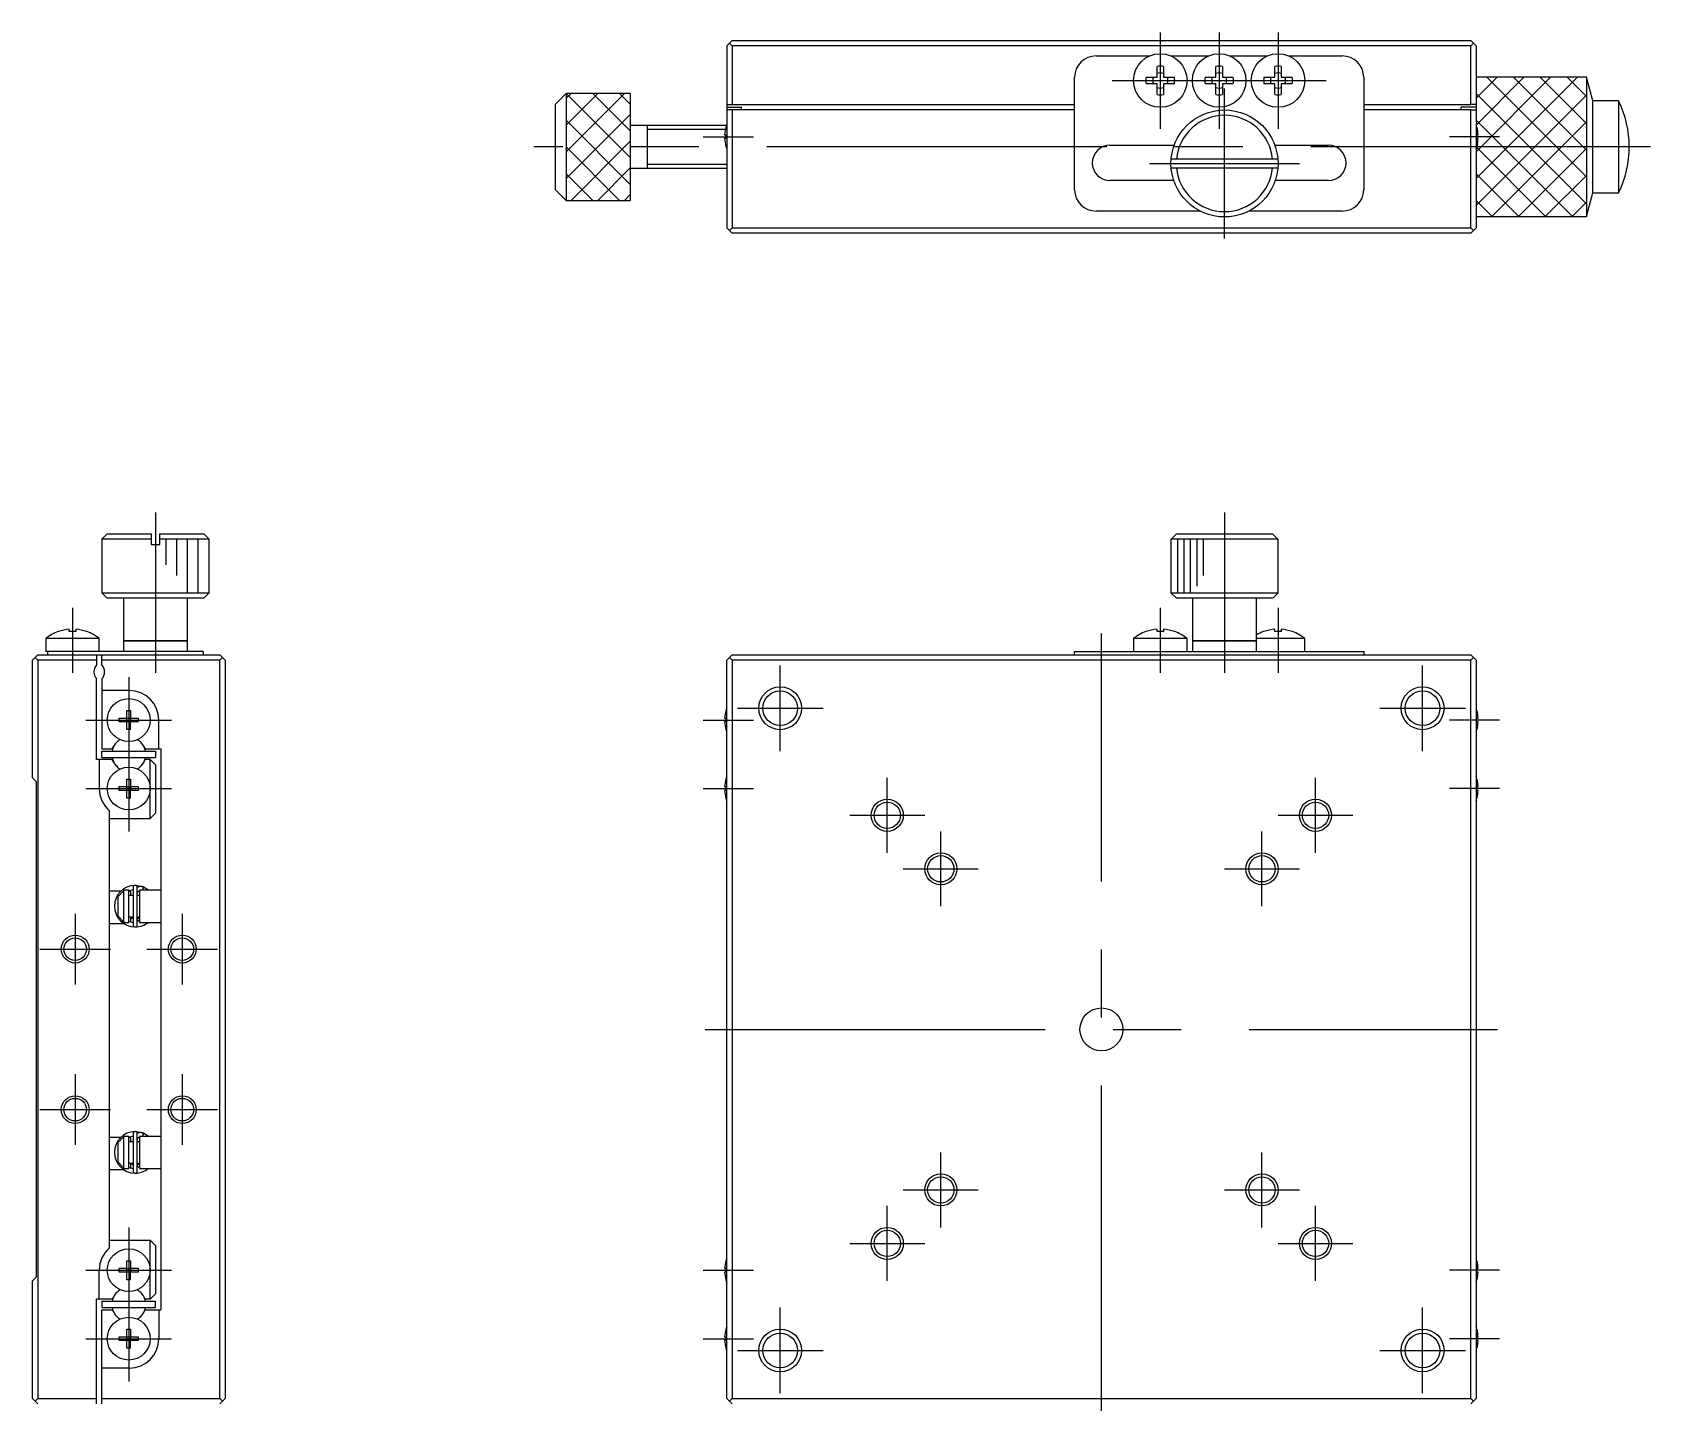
# Model space of a CAD drawing. Extents: x -100 to 241, y -108 to 93.
# Drawn here: x -99.8 to 51.3, y -34.9 to 93.2 of the extents above; entities that cross this region are included whole.
import ezdxf

# ---------------------------------------------------------------- set-up
doc = ezdxf.new("R2010")
doc.units = 0
doc.linetypes.add('CENTER', pattern=[50.8, 31.75, -6.35, 6.35, -6.35])
doc.layers.get('0').update_dxf_attribs({"linetype": 'CONTINUOUS'})
doc.layers.add('CENTER', color=1, linetype='CENTER')

msp = doc.modelspace()

# ---------------------------------------------------------------- linework, layer by layer
at = {"color": 7, "linetype": 'CONTINUOUS'}
for p, q in [((-35, 91.9), (-34.5, 92.4)), ((-34.5, 92.4), (34.5, 92.4)), ((34.5, 92.4), (35, 91.9)), ((-35, 91.9), (-35, 74.9)), ((-34.75, 92.15), (-34.5, 91.9)), ((34.5, 91.9), (-34.5, 91.9)), ((-34.5, 91.9), (-34.5, 86.4)), ((-0.5, 90.95), (4.520204, 90.95)), ((6.479796, 90.95), (10.020204, 90.95)), ((11.979796, 90.95), (15.520204, 90.95)), ((17.479796, 90.95), (22.5, 90.95)), ((34.5, 91.9), (34.75, 92.15)), ((34.5, 86.4), (34.5, 91.9)), ((35, 91.9), (35, 74.9)), ((5.2, 88.95), (5.2, 89.966244)), ((5.8, 89.966244), (5.8, 88.95)), ((10.7, 88.95), (10.7, 89.966244)), ((11.3, 89.966244), (11.3, 88.95)), ((16.2, 88.95), (16.2, 89.966244)), ((16.8, 89.966244), (16.8, 88.95)), ((-2.5, 78.45), (-2.5, 88.95)), ((4.183755, 88.95), (5.2, 88.95)), ((5.2, 88.35), (4.183755, 88.35)), ((5.2, 87.333755), (5.2, 88.35)), ((5.8, 88.95), (6.816244, 88.95)), ((6.816244, 88.35), (5.8, 88.35)), ((5.8, 88.35), (5.8, 87.333755)), ((9.683755, 88.95), (10.7, 88.95)), ((10.7, 88.35), (9.683755, 88.35)), ((10.7, 87.333755), (10.7, 88.35)), ((11.3, 88.95), (12.316244, 88.95)), ((12.316244, 88.35), (11.3, 88.35)), ((11.3, 88.35), (11.3, 87.333755)), ((15.183755, 88.95), (16.2, 88.95)), ((16.2, 88.35), (15.183755, 88.35)), ((16.2, 87.333755), (16.2, 88.35)), ((16.8, 88.95), (17.816244, 88.95)), ((17.816244, 88.35), (16.8, 88.35)), ((16.8, 88.35), (16.8, 87.333755)), ((24.5, 88.95), (24.5, 78.45)), ((35, 79.487705), (44.462293, 88.949999)), ((35, 81.987705), (41.962293, 88.949999)), ((35, 84.487705), (39.462293, 88.949999)), ((45.300007, 88.949999), (35, 88.949999)), ((35, 86.987705), (36.962293, 88.949999)), ((35.993381, 88.949999), (45.300007, 79.643372)), ((38.493381, 88.949999), (45.300007, 82.143372)), ((40.993381, 88.949999), (45.300007, 84.643372)), ((43.493381, 88.949999), (45.300007, 87.143372)), ((45.889495, 86.75), (45.300007, 88.949999)), ((45.300007, 88.949999), (45.300007, 75.950001)), ((-50, 87.45), (-51, 86.45)), ((-51, 78.45), (-51, 86.45)), ((-50, 81.987705), (-44.537706, 87.45)), ((-50, 84.487705), (-47.037706, 87.45)), ((-50, 87.45), (-50, 77.45)), ((-44, 87.45), (-50, 87.45)), ((-50, 86.987705), (-49.537706, 87.45)), ((-50, 87.443379), (-44, 81.443379)), ((-47.50662, 87.45), (-44, 83.943379)), ((-45.00662, 87.45), (-44, 86.443379)), ((-44, 87.45), (-44, 77.45)), ((-35, 86.4), (-2.5, 86.4)), ((24.5, 86.4), (34.5, 86.4)), ((35, 86.4), (34.5, 86.4)), ((35, 87.443379), (45.300007, 77.143372)), ((35, 76.987705), (45.300007, 87.287712)), ((48.300006, 86.75), (45.889495, 86.75)), ((45.889495, 78.15), (45.889495, 86.75)), ((48.300006, 86.750002), (48.300006, 78.15)), ((-50, 79.487705), (-44, 85.487705)), ((-50, 84.943379), (-44, 78.943379)), ((-35, 86.15), (-33.6, 86.15)), ((-2.5, 85.9), (-35, 85.9)), ((-34.5, 85.9), (-34.5, 74.9)), ((-33.6, 85.9), (-33.6, 86.15)), ((34.5, 85.9), (24.5, 85.9)), ((33.6, 85.9), (33.6, 86.15)), ((35, 86.15), (33.6, 86.15)), ((34.5, 74.9), (34.5, 85.9)), ((34.5, 85.9), (35, 85.9)), ((35, 84.943379), (43.993379, 75.950001)), ((36.462295, 75.950001), (45.300007, 84.787712)), ((-35.02283, 84.45), (-44, 84.45)), ((-42.4, 80.45), (-42.4, 84.45)), ((-35.189859, 83.58), (-35.069522, 83.58)), ((-35.069522, 83.22), (-35.189859, 83.22)), ((-35.074144, 84.288615), (-35.069522, 84.286361)), ((-35.069522, 83.58), (-35.069522, 83.22)), ((35.069521, 84.286361), (35.074144, 84.288615)), ((35.069521, 83.22), (35.069521, 83.58)), ((35.069521, 83.58), (35.189859, 83.58)), ((35.189859, 83.22), (35.069521, 83.22)), ((-50, 82.443379), (-45.00662, 77.45)), ((-49.537706, 77.45), (-44, 82.987705)), ((-35.069522, 82.513638), (-35.074144, 82.511384)), ((0.8, 82.6), (6.797873, 82.6)), ((16.202127, 82.6), (21.2, 82.6)), ((35, 82.443379), (41.493379, 75.950001)), ((35.074144, 82.511384), (35.069521, 82.513638)), ((38.962295, 75.950001), (45.300007, 82.287712)), ((-47.037706, 77.45), (-44, 80.487705)), ((-44, 80.45), (-35, 80.45)), ((7.017813, 81.3), (6.516025, 81.3)), ((6.516025, 80.5), (16.483974, 80.5)), ((6.516025, 80.5), (7.017813, 80.5)), ((15.982187, 81.3), (7.017813, 81.3)), ((7.017813, 80.5), (15.982187, 80.5)), ((16.483974, 81.3), (15.982187, 81.3)), ((15.982187, 80.5), (16.483974, 80.5)), ((-50, 79.943379), (-47.50662, 77.45)), ((6.762912, 79.3), (0.8, 79.3)), ((21.2, 79.3), (16.237087, 79.3)), ((35, 79.943379), (38.993379, 75.950001)), ((41.462295, 75.950001), (45.300007, 79.787712)), ((-51, 78.45), (-50, 77.45)), ((-50, 77.45), (-44, 77.45)), ((-44.537706, 77.45), (-44, 77.987705)), ((35, 77.443379), (36.493379, 75.950001)), ((43.962295, 75.950001), (45.300007, 77.287712)), ((45.300007, 75.950001), (45.889495, 78.15)), ((45.889495, 78.15), (48.300006, 78.15)), ((9.220197, 76.45), (-0.5, 76.45)), ((22.5, 76.45), (13.779802, 76.45)), ((35, 75.950001), (45.300007, 75.950001)), ((-34.5, 74.4), (-35, 74.9)), ((-34.5, 74.9), (-34.75, 74.65)), ((-34.5, 74.9), (34.5, 74.9)), ((34.5, 74.4), (-34.5, 74.4)), ((34.75, 74.65), (34.5, 74.9)), ((35, 74.9), (34.5, 74.4)), ((-92.849997, 46.3), (-93.349997, 45.8)), ((-88.749997, 45.8), (-93.349997, 45.8)), ((-93.349997, 45.8), (-93.349997, 40.8)), ((-92.849997, 46.3), (-88.749997, 46.3)), ((-88.749997, 46.3), (-88.749997, 45.3)), ((-87.949997, 46.3), (-83.849997, 46.3)), ((-87.949997, 45.3), (-87.949997, 46.3)), ((-83.349997, 45.8), (-87.949997, 45.8)), ((-87.349997, 43.4), (-87.349997, 45.8)), ((-86.349997, 42.4), (-86.349997, 45.8)), ((-85.349997, 40.8), (-85.349997, 45.8)), ((-84.349997, 40.8), (-84.349997, 45.8)), ((-83.349997, 45.8), (-83.849997, 46.3)), ((-83.349997, 40.8), (-83.349997, 45.8)), ((6.516025, 45.8), (7.017813, 46.3)), ((16.483974, 45.8), (6.516025, 45.8)), ((6.516025, 45.3), (6.516025, 45.8)), ((7.017813, 46.3), (15.982187, 46.3)), ((7.1, 45.8), (7.1, 40.8)), ((7.7, 45.8), (7.7, 40.8)), ((8.3, 45.8), (8.3, 40.8)), ((8.9, 45.8), (8.9, 41.4)), ((9.5, 45.8), (9.5, 42.4)), ((15.982187, 46.3), (16.483974, 45.8)), ((16.483974, 45.8), (16.483974, 45.3)), ((-88.749997, 45.3), (-87.949997, 45.3)), ((6.5, 45.3), (6.5, 40.8)), ((6.5, 45.3), (6.516025, 45.3)), ((6.5, 45.3), (6.516025, 45.3)), ((16.483974, 45.3), (16.5, 45.3)), ((16.483974, 45.3), (16.5, 45.3)), ((16.5, 40.8), (16.5, 45.3)), ((-93.349997, 40.8), (-83.349997, 40.8)), ((-93.349997, 40.8), (-92.849997, 40.3)), ((-83.849997, 40.3), (-92.849997, 40.3)), ((-91.349997, 40.3), (-91.349997, 35.3)), ((-85.349997, 35.3), (-85.349997, 40.3)), ((-83.849997, 40.3), (-83.349997, 40.8)), ((6.5, 40.8), (16.5, 40.8)), ((6.5, 40.8), (7, 40.3)), ((16, 40.3), (7, 40.3)), ((8.5, 40.3), (8.5, 35.3)), ((14.5, 35.3), (14.5, 40.3)), ((16, 40.3), (16.5, 40.8)), ((-93.599997, 36.522499), (-98.599997, 36.522499)), ((-98.599997, 36.522499), (-98.599997, 35.3)), ((-97.416241, 37.165302), (-97.449997, 37.165302)), ((-96.399997, 37.165302), (-96.399997, 37.377436)), ((-95.799997, 37.165302), (-96.399997, 37.165302)), ((-95.799997, 37.377436), (-95.799997, 37.165302)), ((-94.749997, 37.165302), (-94.783752, 37.165302)), ((-93.599997, 35.3), (-93.599997, 36.522499)), ((-85.349997, 36.3), (-91.349997, 36.3)), ((-91.349997, 36.3), (-85.349997, 36.3)), ((8, 36.522499), (3, 36.522499)), ((3, 36.522499), (3, 35.3)), ((4.183755, 37.165302), (4.15, 37.165302)), ((5.2, 37.165302), (5.2, 37.377436)), ((5.8, 37.165302), (5.2, 37.165302)), ((5.8, 37.377436), (5.8, 37.165302)), ((6.85, 37.165302), (6.816244, 37.165302)), ((8, 35.3), (8, 36.522499)), ((14.5, 36.3), (8.5, 36.3)), ((8.5, 36.3), (14.5, 36.3)), ((19, 36.522499), (14.5, 36.522499)), ((15.183755, 37.165302), (15.15, 37.165302)), ((16.2, 37.165302), (16.2, 37.377436)), ((16.8, 37.165302), (16.2, 37.165302)), ((16.8, 37.377436), (16.8, 37.165302)), ((17.85, 37.165302), (17.816244, 37.165302)), ((19, 35.3), (19, 36.522499)), ((-99.849997, 34.5), (-99.349997, 35)), ((-99.349997, 35), (-82.349997, 35)), ((-83.899997, 35.3), (-98.599997, 35.3)), ((-98.399997, 35), (-98.399997, 35.3)), ((-93.849997, 35), (-93.849997, 34.061438)), ((-93.349997, 34.061438), (-93.349997, 35)), ((-83.899997, 35.3), (-83.899997, 35)), ((-82.349997, 35), (-81.849997, 34.5)), ((-34.5, 35), (-35, 34.5)), ((-34.5, 35), (34.5, 35)), ((-2.5, 35), (-2.5, 35.3)), ((-2.5, 35.3), (24.5, 35.3)), ((24.5, 35.3), (24.5, 35)), ((35, 34.5), (34.5, 35)), ((-99.849997, 23.5), (-99.849997, 34.5)), ((-99.349997, 34.5), (-99.599997, 34.75)), ((-99.349997, 34.5), (-99.349997, -34.5)), ((-93.849997, 34.5), (-99.349997, 34.5)), ((-82.349997, 34.5), (-93.349997, 34.5)), ((-82.099997, 34.75), (-82.349997, 34.5)), ((-82.349997, -34.5), (-82.349997, 34.5)), ((-81.849997, 34.5), (-81.849997, -34.5)), ((-35, -34.5), (-35, 34.5)), ((-34.5, 34.5), (-34.75, 34.75)), ((-34.5, 34.5), (-34.5, -34.5)), ((34.5, 34.5), (-34.5, 34.5)), ((34.75, 34.75), (34.5, 34.5)), ((34.5, -34.5), (34.5, 34.5)), ((35, 34.5), (35, -34.5)), ((-93.849997, 25.2), (-93.849997, 32.738562)), ((-93.349997, 32.738562), (-93.349997, 26.2)), ((-90.799997, 31.65), (-93.349997, 31.65)), ((-91.736358, 28.72), (-91.736358, 29.08)), ((-91.736358, 29.08), (-91.029997, 29.08)), ((-91.029997, 28.72), (-91.736358, 28.72)), ((-91.029997, 29.08), (-91.029997, 29.786361)), ((-91.029997, 29.786361), (-90.669997, 29.786361)), ((-91.019625, 29.069627), (-91.029997, 29.08)), ((-91.019625, 28.730372), (-91.029997, 28.72)), ((-91.029997, 28.013638), (-91.029997, 28.72)), ((-91.019625, 29.069627), (-90.680369, 29.069627)), ((-91.019625, 28.730372), (-91.019625, 29.069627)), ((-90.680369, 28.730372), (-91.019625, 28.730372)), ((-90.680369, 29.069627), (-90.669997, 29.08)), ((-90.680369, 29.069627), (-90.680369, 28.730372)), ((-90.680369, 28.730372), (-90.669997, 28.72)), ((-90.669997, 29.786361), (-90.669997, 29.08)), ((-90.669997, 29.08), (-89.963635, 29.08)), ((-90.669997, 28.013638), (-90.669997, 28.72)), ((-89.963635, 28.72), (-90.669997, 28.72)), ((-89.963635, 29.08), (-89.963635, 28.72)), ((-88.049997, 26.2), (-88.049997, 28.9)), ((-35.189859, 29.08), (-35.069522, 29.08)), ((-35.069522, 28.72), (-35.189859, 28.72)), ((-35.074144, 29.788615), (-35.069522, 29.786361)), ((-35.074144, 29.788615), (-35.069522, 29.786361)), ((-35.069522, 29.08), (-35.069522, 28.72)), ((35.069521, 29.786361), (35.074144, 29.788615)), ((35.069521, 29.786361), (35.074144, 29.788615)), ((35.069521, 29.08), (35.189859, 29.08)), ((35.069521, 28.72), (35.069521, 29.08)), ((35.189859, 28.72), (35.069521, 28.72)), ((-90.669997, 28.013638), (-91.029997, 28.013638)), ((-35.069522, 28.013638), (-35.074144, 28.011384)), ((-35.069522, 28.013638), (-35.074144, 28.011384)), ((35.074144, 28.011384), (35.069521, 28.013638)), ((35.074144, 28.011384), (35.069521, 28.013638)), ((-93.349997, 26.2), (-92.394409, 26.2)), ((-93.349997, 26), (-88.349997, 26)), ((-93.349997, 25.4), (-93.349997, 26)), ((-92.394409, 26.2), (-92.224812, 26.49375)), ((-89.475181, 26.49375), (-89.305585, 26.2)), ((-89.305585, 26.2), (-87.849997, 26.2)), ((-88.349997, 26), (-88.349997, 25.4)), ((-87.849997, 26.2), (-87.849997, -26.2)), ((-92.394409, 25.2), (-93.849997, 25.2)), ((-93.599997, 25.2), (-93.599997, 22.5)), ((-93.349997, 25.4), (-88.349997, 25.4)), ((-92.224812, 24.90625), (-92.394409, 25.2)), ((-89.305585, 25.2), (-89.475181, 24.90625)), ((-88.849997, 25.2), (-89.305585, 25.2)), ((-88.849997, 19.7), (-88.849997, 25.2)), ((-88.849997, 25.2), (-88.349997, 24.7)), ((-88.349997, 24.7), (-88.349997, 20.2)), ((-99.849997, 23.5), (-99.499997, 23.15)), ((-99.499997, 23.15), (-99.499997, -23.15)), ((-91.736358, 22.32), (-91.736358, 22.68)), ((-91.736358, 22.68), (-91.029997, 22.68)), ((-91.029997, 22.68), (-91.029997, 23.386361)), ((-91.029997, 23.386361), (-90.669997, 23.386361)), ((-91.019625, 22.669627), (-91.029997, 22.68)), ((-90.680369, 22.669627), (-90.669997, 22.68)), ((-90.669997, 23.386361), (-90.669997, 22.68)), ((-90.669997, 22.68), (-89.963635, 22.68)), ((-89.963635, 22.68), (-89.963635, 22.32)), ((-35.189859, 22.68), (-35.069522, 22.68)), ((-35.074144, 23.388615), (-35.069522, 23.386361)), ((-35.074144, 23.388615), (-35.069522, 23.386361)), ((-35.069522, 22.68), (-35.069522, 22.32)), ((35.069521, 23.386361), (35.074144, 23.388615)), ((35.069521, 23.386361), (35.074144, 23.388615)), ((35.069521, 22.68), (35.189859, 22.68)), ((35.069521, 22.32), (35.069521, 22.68)), ((-91.029997, 22.32), (-91.736358, 22.32)), ((-91.019625, 22.330372), (-91.029997, 22.32)), ((-91.029997, 21.613638), (-91.029997, 22.32)), ((-90.669997, 21.613638), (-91.029997, 21.613638)), ((-91.019625, 22.669627), (-90.680369, 22.669627)), ((-91.019625, 22.330372), (-91.019625, 22.669627)), ((-90.680369, 22.330372), (-91.019625, 22.330372)), ((-90.680369, 22.669627), (-90.680369, 22.330372)), ((-90.680369, 22.330372), (-90.669997, 22.32)), ((-90.669997, 21.613638), (-90.669997, 22.32)), ((-89.963635, 22.32), (-90.669997, 22.32)), ((-35.069522, 22.32), (-35.189859, 22.32)), ((-35.069522, 21.613638), (-35.074144, 21.611384)), ((-35.069522, 21.613638), (-35.074144, 21.611384)), ((35.189859, 22.32), (35.069521, 22.32)), ((35.074144, 21.611384), (35.069521, 21.613638)), ((35.074144, 21.611384), (35.069521, 21.613638)), ((-92.649997, -20.420938), (-92.649997, 20.420937)), ((-92.649997, 19.7), (-88.849997, 19.7)), ((-88.349997, 20.2), (-88.849997, 19.7)), ((-91.601314, 12.9), (-92.649997, 12.9)), ((-91.849997, 12.416515), (-91.349997, 12.945683)), ((-91.849997, 10.583484), (-91.849997, 12.416515)), ((-90.849997, 13), (-91.349997, 13)), ((-91.349997, 13), (-91.349997, 12.945683)), ((-91.349997, 12.945683), (-91.349997, 10.054316)), ((-90.850187, 12.94232), (-90.438512, 13.053535)), ((-90.849997, 10), (-90.849997, 13)), ((-90.649997, 12.9), (-90.849997, 12.9)), ((-90.438491, 12.5), (-90.849997, 12.5)), ((-90.649997, 12.5), (-90.649997, 12.9)), ((-90.438491, 13.259908), (-90.438491, 9.759908)), ((-89.468894, 13.293007), (-90.216343, 13.453625)), ((-90.041858, 13.287203), (-90.050007, 13.283278)), ((-90.048491, 9.759908), (-90.048491, 13.259908)), ((-90.048491, 12.658228), (-90.048156, 12.672462)), ((-89.849997, 12.5), (-90.048491, 12.5)), ((-90.048156, 12.672462), (-90.047095, 12.68745)), ((-90.047095, 12.68745), (-90.045308, 12.702369)), ((-90.045308, 12.702369), (-90.042799, 12.717181)), ((-90.042799, 12.717181), (-90.039575, 12.731852)), ((-90.010486, 13.301115), (-90.041858, 13.287203)), ((-90.039575, 12.731852), (-90.035642, 12.746348)), ((-90.035642, 12.746348), (-90.03101, 12.760635)), ((-90.03101, 12.760635), (-90.025688, 12.774678)), ((-90.025688, 12.774678), (-90.019688, 12.788444)), ((-90.019688, 12.788444), (-90.013024, 12.8019)), ((-90.013024, 12.8019), (-90.005709, 12.815014)), ((-89.97847, 13.31344), (-90.010486, 13.301115)), ((-90.005709, 12.815014), (-89.997761, 12.827755)), ((-89.997761, 12.827755), (-89.989196, 12.840089)), ((-89.989196, 12.840089), (-89.980034, 12.851989)), ((-89.980034, 12.851989), (-89.970296, 12.863423)), ((-89.94589, 13.324149), (-89.97847, 13.31344)), ((-89.970296, 12.863423), (-89.960003, 12.874362)), ((-89.960003, 12.874362), (-89.949179, 12.88478)), ((-89.949179, 12.88478), (-89.937849, 12.894649)), ((-89.912825, 13.333217), (-89.94589, 13.324149)), ((-89.937849, 12.894649), (-89.92604, 12.903943)), ((-89.92604, 12.903943), (-89.913778, 12.912638)), ((-89.913778, 12.912638), (-89.901094, 12.92071)), ((-89.879357, 13.340621), (-89.912825, 13.333217)), ((-89.901094, 12.92071), (-89.888017, 12.928137)), ((-89.888017, 12.928137), (-89.874579, 12.9349)), ((-89.845567, 13.346343), (-89.879357, 13.340621)), ((-89.874579, 12.9349), (-89.860813, 12.940977)), ((-89.860813, 12.940977), (-89.850019, 12.945178)), ((-87.849997, 13), (-89.849997, 13)), ((-89.849997, 13), (-89.849997, 10)), ((-89.811538, 13.35037), (-89.845567, 13.346343)), ((-89.777353, 13.352692), (-89.811538, 13.35037)), ((-89.743096, 13.353303), (-89.777353, 13.352692)), ((-89.70885, 13.352202), (-89.743096, 13.353303)), ((-89.674699, 13.349391), (-89.70885, 13.352202)), ((-89.640727, 13.344877), (-89.674699, 13.349391)), ((-89.607016, 13.338669), (-89.640727, 13.344877)), ((-89.57365, 13.330783), (-89.607016, 13.338669)), ((-89.578086, 13.011397), (-89.584265, 13)), ((-89.571752, 13.023512), (-89.578086, 13.011397)), ((-89.469417, 13.293245), (-89.573697, 12.999989)), ((-89.540711, 13.321238), (-89.57365, 13.330783)), ((-89.565305, 13.036263), (-89.571752, 13.023512)), ((-89.558787, 13.049564), (-89.565305, 13.036263)), ((-89.552243, 13.063328), (-89.558787, 13.049564)), ((-89.545716, 13.077461), (-89.552243, 13.063328)), ((-89.53925, 13.09187), (-89.545716, 13.077461)), ((-89.50828, 13.310057), (-89.540711, 13.321238)), ((-89.532888, 13.106458), (-89.53925, 13.09187)), ((-89.526672, 13.121127), (-89.532888, 13.106458)), ((-89.520644, 13.135781), (-89.526672, 13.121127)), ((-89.514845, 13.15032), (-89.520644, 13.135781)), ((-89.509312, 13.164649), (-89.514845, 13.15032)), ((-89.504083, 13.17867), (-89.509312, 13.164649)), ((-89.478103, 13.297982), (-89.50828, 13.310057)), ((-89.499194, 13.192291), (-89.504083, 13.17867)), ((-89.494675, 13.20542), (-89.499194, 13.192291)), ((-89.490559, 13.217969), (-89.494675, 13.20542)), ((-89.486872, 13.229856), (-89.490559, 13.217969)), ((-89.483638, 13.241), (-89.486872, 13.229856)), ((-89.48088, 13.251327), (-89.483638, 13.241)), ((-89.478616, 13.260768), (-89.48088, 13.251327)), ((-89.479369, 13.298249), (-89.47743, 13.297592)), ((-89.476861, 13.26926), (-89.478616, 13.260768)), ((-88.99556, 13.000223), (-89.478522, 13.297171)), ((-89.47743, 13.297592), (-89.476008, 13.29574)), ((-89.475626, 13.276746), (-89.476861, 13.26926)), ((-89.476008, 13.29574), (-89.475112, 13.292705)), ((-89.474921, 13.283177), (-89.475626, 13.276746)), ((-89.475112, 13.292705), (-89.474749, 13.288508)), ((-89.474749, 13.288508), (-89.474921, 13.283177)), ((-89.449227, 13.284342), (-89.468894, 13.293007)), ((-91.349997, 10.054316), (-91.849997, 10.583484)), ((-92.649997, 9.9), (-91.332069, 9.9)), ((-91.349997, 10.054316), (-91.349997, 10)), ((-91.349997, 10), (-90.849997, 10)), ((-90.438545, 9.966596), (-90.850146, 10.077142)), ((-90.849997, 10.5), (-90.438491, 10.5)), ((-90.649997, 10.008123), (-90.649997, 10.5)), ((-90.649997, 10.4), (-90.438491, 10.4)), ((-90.048491, 10.5), (-89.849997, 10.5)), ((-90.048491, 10.4), (-89.849997, 10.4)), ((-90.048407, 10.354551), (-90.048491, 10.361588)), ((-90.047694, 10.339539), (-90.048407, 10.354551)), ((-90.046253, 10.324576), (-90.047694, 10.339539)), ((-90.044088, 10.309699), (-90.046253, 10.324576)), ((-90.041202, 10.294942), (-90.044088, 10.309699)), ((-90.037601, 10.280341), (-90.041202, 10.294942)), ((-90.033294, 10.26593), (-90.037601, 10.280341)), ((-90.028288, 10.251743), (-90.033294, 10.26593)), ((-90.022596, 10.237815), (-90.028288, 10.251743)), ((-90.016228, 10.22418), (-90.022596, 10.237815)), ((-90.009199, 10.210871), (-90.016228, 10.22418)), ((-90.001524, 10.19792), (-90.009199, 10.210871)), ((-89.993219, 10.18536), (-90.001524, 10.19792)), ((-89.984304, 10.173222), (-89.993219, 10.18536)), ((-89.974798, 10.161538), (-89.984304, 10.173222)), ((-89.964723, 10.150336), (-89.974798, 10.161538)), ((-89.954102, 10.139646), (-89.964723, 10.150336)), ((-89.94296, 10.129497), (-89.954102, 10.139646)), ((-89.931324, 10.119914), (-89.94296, 10.129497)), ((-89.91922, 10.110923), (-89.931324, 10.119914)), ((-89.906678, 10.10255), (-89.91922, 10.110923)), ((-89.89373, 10.094817), (-89.906678, 10.10255)), ((-89.880406, 10.087745), (-89.89373, 10.094817)), ((-89.86674, 10.081354), (-89.880406, 10.087745)), ((-89.852767, 10.075662), (-89.86674, 10.081354)), ((-89.850016, 10.074637), (-89.852767, 10.075662)), ((-89.849997, 10), (-87.849997, 10)), ((-89.536348, 9.699977), (-89.535036, 9.700404)), ((-89.535036, 9.700404), (-89.533859, 9.70079)), ((-89.533859, 9.70079), (-89.532596, 9.701206)), ((-89.532596, 9.701206), (-89.530503, 9.701902)), ((-89.530503, 9.701902), (-89.527863, 9.702791)), ((-89.527863, 9.702791), (-89.526813, 9.703148)), ((-89.526813, 9.703148), (-89.524897, 9.703804)), ((-89.524897, 9.703804), (-89.523704, 9.704215)), ((-89.523704, 9.704215), (-89.519395, 9.705722)), ((-89.519395, 9.705722), (-89.517966, 9.706229)), ((-89.517966, 9.706229), (-89.515153, 9.707237)), ((-89.515153, 9.707237), (-89.478103, 9.721834)), ((-89.481832, 9.722096), (-89.479369, 9.721567)), ((-89.479369, 9.721567), (-89.479675, 9.722295)), ((-89.478103, 9.721834), (-89.479369, 9.721567)), ((-91.601314, -10.1), (-92.649997, -10.1)), ((-91.849997, -10.583485), (-91.349997, -10.054317)), ((-90.849997, -10), (-91.349997, -10)), ((-91.349997, -10), (-91.349997, -10.054317)), ((-91.349997, -10.054317), (-91.349997, -12.945684)), ((-90.850187, -10.05768), (-90.438512, -9.946465)), ((-90.849997, -13), (-90.849997, -10)), ((-90.649997, -10.1), (-90.849997, -10.1)), ((-90.438491, -10.5), (-90.849997, -10.5)), ((-90.649997, -10.5), (-90.649997, -10.1)), ((-90.438491, -9.740092), (-90.438491, -13.240092)), ((-89.449227, -9.715658), (-90.216343, -9.546375)), ((-90.041858, -9.712797), (-90.050007, -9.716722)), ((-90.048491, -13.240092), (-90.048491, -9.740092)), ((-90.048491, -10.341772), (-90.048156, -10.327538)), ((-89.849997, -10.5), (-90.048491, -10.5)), ((-90.048156, -10.327538), (-90.047095, -10.31255)), ((-90.047095, -10.31255), (-90.045308, -10.297631)), ((-90.045308, -10.297631), (-90.042799, -10.282819)), ((-90.042799, -10.282819), (-90.039575, -10.268148)), ((-90.010486, -9.698885), (-90.041858, -9.712797)), ((-90.039575, -10.268148), (-90.035642, -10.253652)), ((-90.035642, -10.253652), (-90.03101, -10.239365)), ((-90.03101, -10.239365), (-90.025688, -10.225322)), ((-90.025688, -10.225322), (-90.019688, -10.211556)), ((-90.019688, -10.211556), (-90.013024, -10.1981)), ((-90.013024, -10.1981), (-90.005709, -10.184986)), ((-89.97847, -9.68656), (-90.010486, -9.698885)), ((-90.005709, -10.184986), (-89.997761, -10.172245)), ((-89.997761, -10.172245), (-89.989196, -10.159911)), ((-89.989196, -10.159911), (-89.980034, -10.148011)), ((-89.980034, -10.148011), (-89.970296, -10.136577)), ((-89.94589, -9.675851), (-89.97847, -9.68656)), ((-89.970296, -10.136577), (-89.960003, -10.125638)), ((-89.960003, -10.125638), (-89.949179, -10.11522)), ((-89.949179, -10.11522), (-89.937849, -10.105351)), ((-89.912825, -9.666783), (-89.94589, -9.675851)), ((-89.937849, -10.105351), (-89.92604, -10.096057)), ((-89.92604, -10.096057), (-89.913778, -10.087362)), ((-89.913778, -10.087362), (-89.901094, -10.07929)), ((-89.879357, -9.659379), (-89.912825, -9.666783)), ((-89.901094, -10.07929), (-89.888017, -10.071863)), ((-89.888017, -10.071863), (-89.874579, -10.0651)), ((-89.845567, -9.653657), (-89.879357, -9.659379)), ((-89.874579, -10.0651), (-89.860813, -10.059023)), ((-89.860813, -10.059023), (-89.850019, -10.054822)), ((-87.849997, -10), (-89.849997, -10)), ((-89.849997, -10), (-89.849997, -13)), ((-89.811538, -9.64963), (-89.845567, -9.653657)), ((-89.777353, -9.647308), (-89.811538, -9.64963)), ((-89.743096, -9.646697), (-89.777353, -9.647308)), ((-89.70885, -9.647798), (-89.743096, -9.646697)), ((-89.674699, -9.650609), (-89.70885, -9.647798)), ((-89.640727, -9.655123), (-89.674699, -9.650609)), ((-89.607016, -9.661331), (-89.640727, -9.655123)), ((-89.57365, -9.669217), (-89.607016, -9.661331)), ((-89.578086, -9.988603), (-89.584265, -10)), ((-89.571752, -9.976488), (-89.578086, -9.988603)), ((-89.469417, -9.706755), (-89.573697, -10.000011)), ((-89.540711, -9.678762), (-89.57365, -9.669217)), ((-89.565305, -9.963737), (-89.571752, -9.976488)), ((-89.558787, -9.950436), (-89.565305, -9.963737)), ((-89.552243, -9.936672), (-89.558787, -9.950436)), ((-89.545716, -9.922539), (-89.552243, -9.936672)), ((-89.53925, -9.90813), (-89.545716, -9.922539)), ((-89.50828, -9.689943), (-89.540711, -9.678762)), ((-89.532888, -9.893542), (-89.53925, -9.90813)), ((-89.526672, -9.878873), (-89.532888, -9.893542)), ((-89.520644, -9.864219), (-89.526672, -9.878873)), ((-89.514845, -9.84968), (-89.520644, -9.864219)), ((-89.509312, -9.835351), (-89.514845, -9.84968)), ((-89.504083, -9.82133), (-89.509312, -9.835351)), ((-89.478103, -9.702018), (-89.50828, -9.689943)), ((-89.499194, -9.807709), (-89.504083, -9.82133)), ((-89.494675, -9.79458), (-89.499194, -9.807709)), ((-89.490559, -9.782031), (-89.494675, -9.79458)), ((-89.486872, -9.770144), (-89.490559, -9.782031)), ((-89.483638, -9.759), (-89.486872, -9.770144)), ((-89.48088, -9.748673), (-89.483638, -9.759)), ((-89.478616, -9.739232), (-89.48088, -9.748673)), ((-89.479369, -9.701751), (-89.47743, -9.702408)), ((-89.476861, -9.73074), (-89.478616, -9.739232)), ((-88.99556, -9.999777), (-89.478522, -9.702829)), ((-89.47743, -9.702408), (-89.476008, -9.70426)), ((-89.475626, -9.723254), (-89.476861, -9.73074)), ((-89.476008, -9.70426), (-89.475112, -9.707295)), ((-89.474921, -9.716823), (-89.475626, -9.723254)), ((-89.475112, -9.707295), (-89.474749, -9.711492)), ((-89.474749, -9.711492), (-89.474921, -9.716823)), ((-91.849997, -12.416516), (-91.849997, -10.583485)), ((-92.649997, -13.1), (-91.332069, -13.1)), ((-91.349997, -12.945684), (-91.849997, -12.416516)), ((-91.349997, -12.945684), (-91.349997, -13)), ((-91.349997, -13), (-90.849997, -13)), ((-90.438545, -13.033404), (-90.850146, -12.922858)), ((-90.849997, -12.5), (-90.438491, -12.5)), ((-90.649997, -12.991877), (-90.649997, -12.5)), ((-90.649997, -12.6), (-90.438491, -12.6)), ((-90.048491, -12.5), (-89.849997, -12.5)), ((-90.048491, -12.6), (-89.849997, -12.6)), ((-90.048407, -12.645449), (-90.048491, -12.638412)), ((-90.047694, -12.660461), (-90.048407, -12.645449)), ((-90.046253, -12.675424), (-90.047694, -12.660461)), ((-90.044088, -12.690301), (-90.046253, -12.675424)), ((-90.041202, -12.705058), (-90.044088, -12.690301)), ((-90.037601, -12.719659), (-90.041202, -12.705058)), ((-90.033294, -12.73407), (-90.037601, -12.719659)), ((-90.028288, -12.748257), (-90.033294, -12.73407)), ((-90.022596, -12.762185), (-90.028288, -12.748257)), ((-90.016228, -12.77582), (-90.022596, -12.762185)), ((-90.009199, -12.789129), (-90.016228, -12.77582)), ((-90.001524, -12.80208), (-90.009199, -12.789129)), ((-89.993219, -12.81464), (-90.001524, -12.80208)), ((-89.984304, -12.826778), (-89.993219, -12.81464)), ((-89.974798, -12.838462), (-89.984304, -12.826778)), ((-89.964723, -12.849664), (-89.974798, -12.838462)), ((-89.954102, -12.860354), (-89.964723, -12.849664)), ((-89.94296, -12.870503), (-89.954102, -12.860354)), ((-89.931324, -12.880086), (-89.94296, -12.870503)), ((-89.91922, -12.889077), (-89.931324, -12.880086)), ((-89.906678, -12.89745), (-89.91922, -12.889077)), ((-89.89373, -12.905183), (-89.906678, -12.89745)), ((-89.880406, -12.912255), (-89.89373, -12.905183)), ((-89.86674, -12.918646), (-89.880406, -12.912255)), ((-89.852767, -12.924338), (-89.86674, -12.918646)), ((-89.850016, -12.925363), (-89.852767, -12.924338)), ((-89.849997, -13), (-87.849997, -13)), ((-89.536348, -13.300023), (-89.535036, -13.299596)), ((-89.535036, -13.299596), (-89.533859, -13.29921)), ((-89.533859, -13.29921), (-89.532596, -13.298794)), ((-89.532596, -13.298794), (-89.530503, -13.298098)), ((-89.530503, -13.298098), (-89.527863, -13.297209)), ((-89.527863, -13.297209), (-89.526813, -13.296852)), ((-89.526813, -13.296852), (-89.524897, -13.296196)), ((-89.524897, -13.296196), (-89.523704, -13.295785)), ((-89.523704, -13.295785), (-89.519395, -13.294278)), ((-89.519395, -13.294278), (-89.517966, -13.293771)), ((-89.517966, -13.293771), (-89.515153, -13.292763)), ((-89.515153, -13.292763), (-89.478103, -13.278166)), ((-89.481832, -13.277904), (-89.479369, -13.278433)), ((-89.479369, -13.278433), (-89.479675, -13.277705)), ((-89.478103, -13.278166), (-89.479369, -13.278433)), ((-92.649997, -19.7), (-88.849997, -19.7)), ((-88.849997, -25.2), (-88.849997, -19.7)), ((-88.849997, -19.7), (-88.349997, -20.2)), ((-88.349997, -20.2), (-88.349997, -24.7)), ((-93.599997, -25.2), (-93.599997, -22.5)), ((-91.736358, -22.68), (-91.736358, -22.32)), ((-91.736358, -22.32), (-91.029997, -22.32)), ((-91.029997, -22.32), (-91.029997, -21.613639)), ((-91.029997, -21.613639), (-90.669997, -21.613639)), ((-91.019625, -22.330373), (-91.029997, -22.32)), ((-91.019625, -22.669628), (-91.029997, -22.68)), ((-91.019625, -22.330373), (-90.680369, -22.330373)), ((-91.019625, -22.669628), (-91.019625, -22.330373)), ((-90.680369, -22.669628), (-91.019625, -22.669628)), ((-90.680369, -22.330373), (-90.669997, -22.32)), ((-90.680369, -22.330373), (-90.680369, -22.669628)), ((-90.680369, -22.669628), (-90.669997, -22.68)), ((-90.669997, -21.613639), (-90.669997, -22.32)), ((-90.669997, -22.32), (-89.963635, -22.32)), ((-89.963635, -22.32), (-89.963635, -22.68)), ((-35.189859, -22.32), (-35.069522, -22.32)), ((-35.074144, -21.611385), (-35.069522, -21.613639)), ((-35.074144, -21.611385), (-35.069522, -21.613639)), ((-35.069522, -22.32), (-35.069522, -22.68)), ((35.069521, -21.613639), (35.074144, -21.611385)), ((35.069521, -21.613639), (35.074144, -21.611385)), ((35.069521, -22.32), (35.189859, -22.32)), ((35.069521, -22.68), (35.069521, -22.32)), ((-99.499997, -23.15), (-99.849997, -23.5)), ((-99.849997, -34.5), (-99.849997, -23.5)), ((-91.029997, -22.68), (-91.736358, -22.68)), ((-91.029997, -23.386362), (-91.029997, -22.68)), ((-90.669997, -23.386362), (-91.029997, -23.386362)), ((-90.669997, -23.386362), (-90.669997, -22.68)), ((-89.963635, -22.68), (-90.669997, -22.68)), ((-35.069522, -22.68), (-35.189859, -22.68)), ((-35.069522, -23.386362), (-35.074144, -23.388616)), ((-35.069522, -23.386362), (-35.074144, -23.388616)), ((35.189859, -22.68), (35.069521, -22.68)), ((35.074144, -23.388616), (35.069521, -23.386362)), ((35.074144, -23.388616), (35.069521, -23.386362)), ((-93.849997, -35), (-93.849997, -25.2)), ((-92.394409, -25.2), (-93.849997, -25.2)), ((-93.349997, -25.4), (-88.349997, -25.4)), ((-93.349997, -25.4), (-93.349997, -26)), ((-92.224812, -24.90625), (-92.394409, -25.2)), ((-89.305585, -25.2), (-89.475181, -24.90625)), ((-88.849997, -25.2), (-89.305585, -25.2)), ((-88.349997, -24.7), (-88.849997, -25.2)), ((-88.349997, -26), (-88.349997, -25.4)), ((-93.349997, -26), (-88.349997, -26)), ((-93.349997, -35), (-93.349997, -26.2)), ((-93.349997, -26.2), (-92.394409, -26.2)), ((-92.394409, -26.2), (-92.224812, -26.49375)), ((-89.475181, -26.49375), (-89.305585, -26.2)), ((-89.305585, -26.2), (-87.849997, -26.2)), ((-88.049997, -26.2), (-88.049997, -28.9)), ((-91.029997, -28.72), (-91.029997, -28.013639)), ((-91.029997, -28.013639), (-90.669997, -28.013639)), ((-90.669997, -28.013639), (-90.669997, -28.72)), ((-35.074144, -28.011385), (-35.069522, -28.013639)), ((-35.074144, -28.011385), (-35.069522, -28.013639)), ((35.069521, -28.013639), (35.074144, -28.011385)), ((35.069521, -28.013639), (35.074144, -28.011385)), ((-91.736358, -29.08), (-91.736358, -28.72)), ((-91.736358, -28.72), (-91.029997, -28.72)), ((-91.029997, -29.08), (-91.736358, -29.08)), ((-91.019625, -28.730373), (-91.029997, -28.72)), ((-91.019625, -29.069628), (-91.029997, -29.08)), ((-91.029997, -29.786362), (-91.029997, -29.08)), ((-90.669997, -29.786362), (-91.029997, -29.786362)), ((-91.019625, -28.730373), (-90.680369, -28.730373)), ((-91.019625, -29.069628), (-91.019625, -28.730373)), ((-90.680369, -29.069628), (-91.019625, -29.069628)), ((-90.680369, -28.730373), (-90.669997, -28.72)), ((-90.680369, -28.730373), (-90.680369, -29.069628)), ((-90.680369, -29.069628), (-90.669997, -29.08)), ((-90.669997, -28.72), (-89.963635, -28.72)), ((-90.669997, -29.786362), (-90.669997, -29.08)), ((-89.963635, -29.08), (-90.669997, -29.08)), ((-89.963635, -28.72), (-89.963635, -29.08)), ((-35.189859, -28.72), (-35.069522, -28.72)), ((-35.069522, -29.08), (-35.189859, -29.08)), ((-35.069522, -29.786362), (-35.074144, -29.788616)), ((-35.069522, -29.786362), (-35.074144, -29.788616)), ((-35.069522, -28.72), (-35.069522, -29.08)), ((35.069521, -28.72), (35.189859, -28.72)), ((35.069521, -29.08), (35.069521, -28.72)), ((35.189859, -29.08), (35.069521, -29.08)), ((35.074144, -29.788616), (35.069521, -29.786362)), ((35.074144, -29.788616), (35.069521, -29.786362)), ((-90.799997, -31.65), (-93.349997, -31.65)), ((-99.349997, -35), (-99.849997, -34.5)), ((-99.599997, -34.75), (-99.349997, -34.5)), ((-99.349997, -34.5), (-93.849997, -34.5)), ((-93.349997, -34.5), (-82.349997, -34.5)), ((-81.849997, -34.5), (-82.349997, -35)), ((-82.349997, -34.5), (-82.099997, -34.75)), ((-35, -34.5), (-34.5, -35)), ((-34.5, -34.5), (-34.75, -34.75)), ((-34.5, -34.5), (34.5, -34.5)), ((34.75, -34.75), (34.5, -34.5)), ((34.5, -35), (35, -34.5))]:
    msp.add_line(p, q, dxfattribs=at)
at = {"color": 3, "linetype": 'CONTINUOUS'}
for p, q in [((-35.123678, 84.070995), (-42.4, 84.070995)), ((-42.4, 80.828995), (-35, 80.828995))]:
    msp.add_line(p, q, dxfattribs=at)
at = {"color": 7, "linetype": 'CONTINUOUS'}
for centre, radius in [((5.5, 88.65), 2.5), ((11, 88.65), 2.5), ((16.5, 88.65), 2.5), ((11.5, 80.9), 5.000001), ((-90.849997, 28.9), 2), ((-30, 30), 1.621), ((30, 30), 1.621), ((-90.849997, 22.5), 2), ((-20, 20), 1.2295), ((20, 20), 1.2295), ((-15, 15), 1.2295), ((15, 15), 1.2295), ((-95.849997, 7.5), 1.0565), ((-85.849997, 7.5), 1.0565), ((0, 0), 2), ((-95.849997, -7.5), 1.0565), ((-85.849997, -7.5), 1.0565), ((-15, -15), 1.2295), ((15, -15), 1.2295), ((-20, -20), 1.2295), ((20, -20), 1.2295), ((-90.849997, -22.5), 2), ((-90.849997, -28.9), 2), ((-30, -30), 1.621), ((30, -30), 1.621)]:
    msp.add_circle(centre, radius, dxfattribs=at)
at = {"color": 3, "linetype": 'CONTINUOUS'}
for centre, radius in [((-30, 30), 2), ((30, 30), 2), ((-20, 20), 1.5), ((20, 20), 1.5), ((-15, 15), 1.5), ((15, 15), 1.5), ((-95.849997, 7.5), 1.3), ((-85.849997, 7.5), 1.3), ((-95.849997, -7.5), 1.3), ((-85.849997, -7.5), 1.3), ((-15, -15), 1.5), ((15, -15), 1.5), ((-20, -20), 1.5), ((20, -20), 1.5), ((-30, -30), 2), ((30, -30), 2)]:
    msp.add_circle(centre, radius, dxfattribs=at)
at = {"color": 7, "linetype": 'CONTINUOUS'}
for centre, radius, start, end in [((-0.5, 88.95), 2, 90, 180), ((22.5, 88.95), 2, 0, 90), ((5.5, 88.65), 1.35, 77.160412, 102.839588), ((5.5, 88.65), 0.708484, 64.948092, 115.051908), ((11, 88.65), 1.35, 77.160412, 102.839588), ((11, 88.65), 0.708484, 64.948092, 115.051908), ((16.5, 88.65), 1.35, 77.160412, 102.839588), ((16.5, 88.65), 0.708484, 64.948092, 115.051908), ((5.5, 88.65), 1.35, 167.160412, 192.839588), ((5.5, 88.65), 0.708484, 154.948092, 205.051908), ((5.5, 88.65), 0.708484, 244.948092, 295.051908), ((5.5, 88.65), 0.708484, 334.948092, 25.051908), ((5.5, 88.65), 1.35, 347.160412, 12.839588), ((11, 88.65), 1.35, 167.160412, 192.839588), ((11, 88.65), 0.708484, 154.948092, 205.051908), ((11, 88.65), 0.708484, 244.948092, 295.051908), ((11, 88.65), 0.708484, 334.948092, 25.051908), ((11, 88.65), 1.35, 347.160412, 12.839588), ((16.5, 88.65), 1.35, 167.160412, 192.839588), ((16.5, 88.65), 0.708484, 154.948092, 205.051908), ((16.5, 88.65), 0.708484, 244.948092, 295.051908), ((16.5, 88.65), 0.708484, 334.948092, 25.051908), ((16.5, 88.65), 1.35, 347.160412, 12.839588), ((5.5, 88.65), 1.35, 257.160412, 282.839588), ((11, 88.65), 1.35, 257.160412, 282.839588), ((16.5, 88.65), 1.35, 257.160412, 282.839588), ((39.555005, 82.450002), 9.745001, 333.816202, 26.183785), ((11.5, 80.9), 4.5, 5.099689, 174.900311), ((-32, 83.4), 3.194933, 163.893288, 176.770291), ((-32, 83.4), 3.194933, 183.229709, 196.106712), ((-32, 83.4), 3.2, 159.635865, 163.877467), ((32, 83.4), 3.2, 16.122533, 20.364135), ((32, 83.4), 3.194933, 3.229709, 16.106712), ((32, 83.4), 3.194933, 343.893288, 356.770291), ((-32, 83.4), 3.2, 196.122533, 200.364135), ((0.8, 80.95), 1.65, 90, 270), ((21.2, 80.95), 1.65, 270, 90), ((32, 83.4), 3.2, 339.635865, 343.877467), ((11.5, 80.9), 4.5, 185.099689, 354.900311), ((-0.5, 78.45), 2, 180, 270), ((22.5, 78.45), 2, 270, 0), ((-96.099997, 33.4), 4, 109.724634, 128.682187), ((-96.099997, 33.4), 3.988734, 94.313394, 109.268203), ((-96.099997, 33.4), 3.988734, 70.731797, 85.686606), ((-96.099997, 33.4), 4, 51.317813, 70.275366), ((5.5, 33.4), 4, 109.724634, 128.682187), ((5.5, 33.4), 3.988734, 94.313394, 109.268203), ((5.5, 33.4), 3.988734, 70.731797, 85.686606), ((5.5, 33.4), 4, 51.317813, 70.275366), ((16.5, 33.4), 4, 109.724634, 120), ((16.5, 33.4), 3.988734, 94.313394, 109.268203), ((16.5, 33.4), 3.988734, 70.731797, 85.686606), ((16.5, 33.4), 4, 51.317813, 70.275366), ((-93.099997, 33.4), 1, 138.590378, 221.409622), ((-94.099997, 33.4), 1, 318.590378, 41.409622), ((-90.799997, 28.9), 2.75, 0, 90), ((-32, 28.9), 3.194933, 163.893288, 176.770291), ((-32, 28.9), 3.194933, 183.229709, 196.106712), ((-32, 28.9), 3.2, 159.635865, 163.877467), ((32, 28.9), 3.2, 16.122533, 20.364135), ((32, 28.9), 3.194933, 3.229709, 16.106712), ((32, 28.9), 3.194933, 343.893288, 356.770291), ((-32, 28.9), 3.2, 196.122533, 200.364135), ((32, 28.9), 3.2, 339.635865, 343.877467), ((-90.849997, 25.699999), 1.5875, 149.999969, 169.10691), ((-90.849997, 25.7), 1.5875, 135, 150), ((-90.734997, 25.58519), 1.75, 121.886504, 135.004406), ((-90.849997, 25.699999), 1.5875, 120.433182, 134.999974), ((-90.849997, 25.699999), 1.5875, 45.000026, 59.566818), ((-90.964997, 25.58519), 1.75, 44.995594, 58.113496), ((-90.849997, 25.7), 1.5875, 30, 45), ((-90.849997, 25.699999), 1.5875, 10.89309, 30.000031), ((-90.849997, 25.699999), 1.5875, 190.893016, 209.999969), ((-90.849997, 25.7), 1.5875, 210, 225), ((-90.849997, 25.699999), 1.5875, 224.999974, 239.566737), ((-90.734997, 25.814809), 1.75, 224.995594, 238.113496), ((-90.849997, 25.699999), 1.5875, 300.433263, 315.000026), ((-90.964997, 25.814809), 1.75, 301.886504, 315.004406), ((-90.849997, 25.7), 1.5875, 315, 330), ((-90.849997, 25.699999), 1.5875, 330.000031, 349.106984), ((-32, 22.5), 3.194933, 163.893288, 176.770291), ((-32, 22.5), 3.2, 159.635865, 163.877467), ((32, 22.5), 3.2, 16.122533, 20.364135), ((32, 22.5), 3.194933, 3.229709, 16.106712), ((-90.849997, 22.5), 2.75, 180, 229.114807), ((-32, 22.5), 3.194933, 183.229709, 196.106712), ((-32, 22.5), 3.2, 196.122533, 200.364135), ((32, 22.5), 3.2, 339.635865, 343.877467), ((32, 22.5), 3.194933, 343.893288, 356.770291), ((-90.243538, 11.509952), 1.943923, 90.656704, 269.267799), ((-90.243491, 13.259908), 0.195, 0, 180), ((-90.243491, 9.759908), 0.195, 180, 0), ((-90.245249, 11.515234), 1.949289, 270.760743, 308.971778), ((-90.243538, -11.490048), 1.943923, 90.656704, 269.267799), ((-90.243491, -9.740092), 0.195, 0, 180), ((-90.243491, -13.240092), 0.195, 180, 0), ((-90.245249, -11.484766), 1.949289, 270.760743, 308.971778), ((-90.849997, -22.5), 2.75, 130.885193, 180), ((-32, -22.5), 3.194933, 163.893288, 176.770291), ((-32, -22.5), 3.2, 159.635865, 163.877467), ((32, -22.5), 3.2, 16.122533, 20.364135), ((32, -22.5), 3.194933, 3.229709, 16.106712), ((-32, -22.5), 3.194933, 183.229709, 196.106712), ((-32, -22.5), 3.2, 196.122533, 200.364135), ((32, -22.5), 3.2, 339.635865, 343.877467), ((32, -22.5), 3.194933, 343.893288, 356.770291), ((-90.849997, -25.699999), 1.5875, 150.000031, 169.106984), ((-90.849997, -25.7), 1.5875, 135, 150), ((-90.849997, -25.699999), 1.5875, 120.433263, 135.000026), ((-90.734997, -25.81481), 1.75, 121.886504, 135.004406), ((-90.849997, -25.699999), 1.5875, 44.999974, 59.566737), ((-90.964997, -25.81481), 1.75, 44.995594, 58.113496), ((-90.849997, -25.7), 1.5875, 30, 45), ((-90.849997, -25.699999), 1.5875, 10.893016, 30), ((-90.849997, -25.699999), 1.5875, 190.89309, 210), ((-90.849997, -25.7), 1.5875, 210, 224.905108), ((-90.734997, -25.585191), 1.75, 224.909513, 238.113496), ((-90.849997, -25.699999), 1.5875, 224.952304, 239.566818), ((-90.849997, -25.699999), 1.5875, 300.433182, 314.999974), ((-90.964997, -25.585191), 1.75, 301.886504, 315.004406), ((-90.849997, -25.7), 1.5875, 315, 330), ((-90.849997, -25.699999), 1.5875, 330, 349.10691), ((-32, -28.9), 3.194933, 163.893288, 176.770291), ((-32, -28.9), 3.2, 159.635865, 163.877467), ((32, -28.9), 3.2, 16.122533, 20.364135), ((32, -28.9), 3.194933, 3.229709, 16.106712), ((-90.799997, -28.9), 2.75, 270, 0), ((-32, -28.9), 3.194933, 183.229709, 196.106712), ((-32, -28.9), 3.2, 196.122533, 200.364135), ((32, -28.9), 3.2, 339.635865, 343.877467), ((32, -28.9), 3.194933, 343.893288, 356.770291)]:
    msp.add_arc(centre, radius, start, end, dxfattribs=at)
at = {"layer": 'CENTER', "color": 1, "linetype": 'CENTER'}
for p, q in [((5.5, 93.15), (5.5, 84.15)), ((11, 93.15), (11, 84.15)), ((16.5, 93.15), (16.5, 84.15)), ((1, 88.65), (10, 88.65)), ((6.5, 88.65), (15.5, 88.65)), ((11.5, 73.899999), (11.5, 87.900001)), ((12, 88.65), (21, 88.65)), ((-37.189859, 83.4), (-32.5, 83.4)), ((37.189859, 83.4), (32.5, 83.4)), ((51.300006, 82.450002), (-53, 82.45)), ((4.499999, 80.9), (18.500001, 80.9)), ((-88.349997, 48.3), (-88.349997, 33.3)), ((11.5, 48.3), (11.5, 33.3)), ((-96.099997, 39.377436), (-96.099997, 33.3)), ((5.5, 39.377436), (5.5, 33.3)), ((16.5, 39.377436), (16.5, 33.3)), ((0, -37), (0, 37)), ((-30, 26), (-30, 34)), ((30, 26), (30, 34)), ((-90.849997, 32.9), (-90.849997, 24.9)), ((-94.849997, 28.9), (-86.849997, 28.9)), ((-37.189859, 28.9), (-32.5, 28.9)), ((-34, 30), (-26, 30)), ((26, 30), (34, 30)), ((37.189859, 28.9), (32.5, 28.9)), ((-90.849997, 26.5), (-90.849997, 18.5)), ((-20, 16.5), (-20, 23.5)), ((20, 16.5), (20, 23.5)), ((-94.849997, 22.5), (-86.849997, 22.5)), ((-37.189859, 22.5), (-32.5, 22.5)), ((37.189859, 22.5), (32.5, 22.5)), ((-23.5, 20), (-16.5, 20)), ((16.5, 20), (23.5, 20)), ((-15, 11.5), (-15, 18.5)), ((15, 11.5), (15, 18.5)), ((-18.5, 15), (-11.5, 15)), ((11.5, 15), (18.5, 15)), ((-95.849997, 10.8), (-95.849997, 4.2)), ((-85.849997, 10.8), (-85.849997, 4.2)), ((-99.149997, 7.5), (-92.549997, 7.5)), ((-89.149997, 7.5), (-82.549997, 7.5)), ((-37, 0), (37, 0)), ((-95.849997, -4.2), (-95.849997, -10.8)), ((-85.849997, -4.2), (-85.849997, -10.8)), ((-99.149997, -7.5), (-92.549997, -7.5)), ((-89.149997, -7.5), (-82.549997, -7.5)), ((-15, -18.5), (-15, -11.5)), ((15, -18.5), (15, -11.5)), ((-18.5, -15), (-11.5, -15)), ((11.5, -15), (18.5, -15)), ((-20, -23.5), (-20, -16.5)), ((20, -23.5), (20, -16.5)), ((-90.849997, -18.5), (-90.849997, -26.5)), ((-23.5, -20), (-16.5, -20)), ((16.5, -20), (23.5, -20)), ((-94.849997, -22.5), (-86.849997, -22.5)), ((-37.189859, -22.5), (-32.5, -22.5)), ((37.189859, -22.5), (32.5, -22.5)), ((-90.849997, -24.9), (-90.849997, -32.9)), ((-30, -34), (-30, -26)), ((30, -34), (30, -26)), ((-94.849997, -28.9), (-86.849997, -28.9)), ((-37.189859, -28.9), (-32.5, -28.9)), ((-34, -30), (-26, -30)), ((26, -30), (34, -30)), ((37.189859, -28.9), (32.5, -28.9))]:
    msp.add_line(p, q, dxfattribs=at)

doc.saveas('drawing.dxf')
